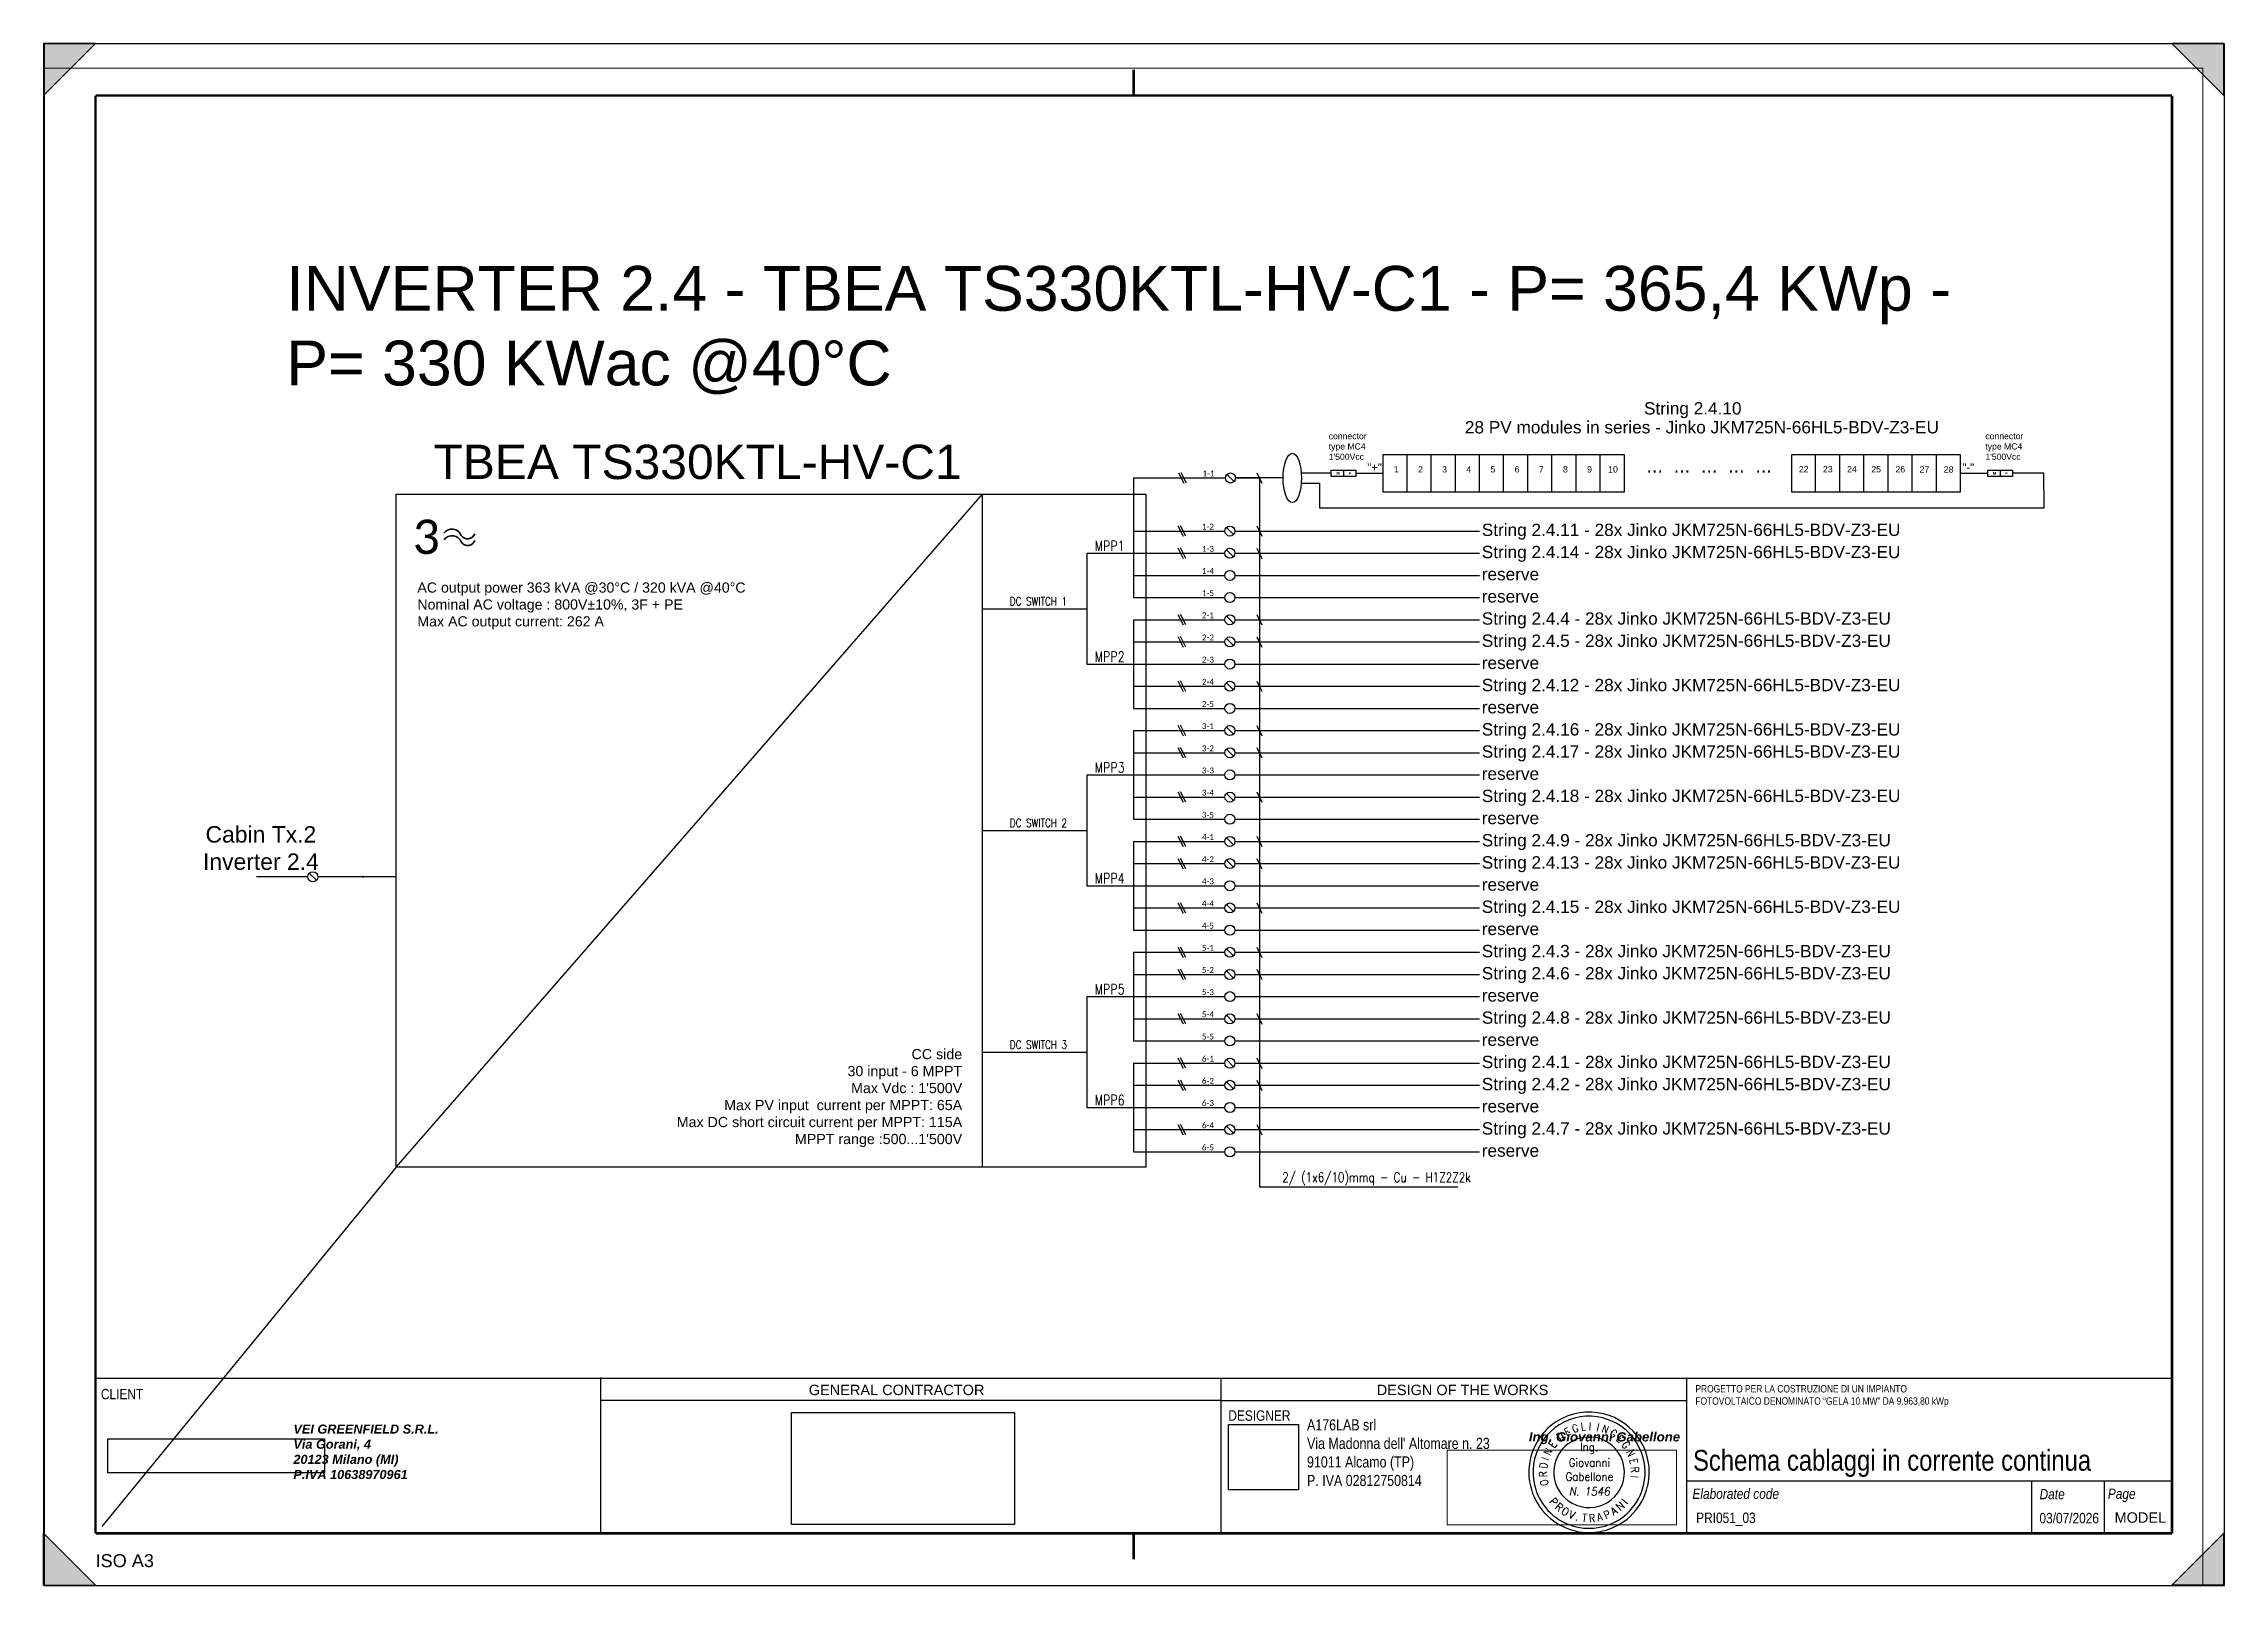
# Paper-space layout '2.4' of a CAD drawing. Header units: millimetres. Extents: x 2 to 422, y 2 to 299.
# The model-space entities are those that its viewports show. They can reach past a viewport. Long polylines and large blocks are cut down to what shows.
import ezdxf
from ezdxf.enums import TextEntityAlignment as Align

# ---------------------------------------------------------------- set-up
doc = ezdxf.new("R2010")
doc.units = ezdxf.units.MM
doc.header["$XCLIPFRAME"] = 2
doc.linetypes.add('CONTINUA', pattern=[0])
doc.linetypes.add('TRATTEGGIATA', pattern=[19.049999999999997, 12.7, -6.349999999999998])
for name, color, linetype in [('-Testi', 1, 'Continuous'), ('firme', 7, 'Continuous'), ('ISO Formato', 7, 'Continuous'), ('ISO FORMATO A3 SENZA TESTATA', 7, 'Continuous'), ('ISO LINEA DI TAGLIO', 253, 'Continuous'), ('ISO Testo', 7, 'Continuous'), ('testata', 7, 'CONTINUA'), ('TIMBRO', 153, 'Continuous'), ('TRATTEGGIATA', 40, 'TRATTEGGIATA')]:
    doc.layers.add(name, color=color, linetype=linetype)
doc.layers.add('Livello 1', color=7, linetype='Continuous', lineweight=0)
doc.styles.add('ARIAL', font='arial.ttf')
doc.styles.add('Formato ISO', font='arial.ttf')
doc.styles.add('Legend', font='calibri.ttf')
doc.styles.add('ROMANS', font='romans.shx', dxfattribs={"width": 0.8, "height": 0.2})
doc.styles.add('ROMANT', font='romant.shx', dxfattribs={"height": 0.2})
doc.styles.add('SIMPLEX', font='SIMPLEX', dxfattribs={"width": 0.8})
doc.styles.get("Standard").update_dxf_attribs({"font": 'arial.ttf'})
doc.styles.add('VALE', font='swissc.ttf')
picture_1 = doc.add_image_def('image1.jpg', size_in_pixel=(539, 175))
picture_2 = doc.add_image_def('image2.png', size_in_pixel=(565, 89))
picture_3 = doc.add_image_def('image3.png', size_in_pixel=(500, 251))
picture_4 = doc.add_image_def('image4.jpg', size_in_pixel=(1111, 1036))

# ---------------------------------------------------------------- blocks, each defined once
blk = doc.blocks.new('A$C63187F01')
at = {"layer": 'TIMBRO'}
for radius, start, end in [(1.15999999999999, 9.105136027296592, 189.1051360272949), (1.07999999999999, 9.105136027296592, 189.1051360272949), (0.679999999999991, 9.105136027296592, 189.1051360272949), (1.15999999999999, 189.1051360272949, 9.105136027296592), (1.07999999999999, 189.1051360272949, 9.105136027296592), (0.679999999999991, 189.1051360272949, 9.105136027296592)]:
    blk.add_arc((0, 0), radius, start, end, dxfattribs=at)
at = {"layer": 'TIMBRO', "style": 'ROMANT', "width": 0.85}
for s, rotation, p in [('E', 28.17592029116496, (-0.3824660734296117, 0.7140165983191907)), ('G', 17.52598430968996, (-0.2439220152376436, 0.772400188038816)), ('L', 7.090058753132115, (-0.0999777312645449, 0.803806228671547)), ('I', 358.7961288682809, (0.0170180748996245, 0.8098212056538756)), ('I', 348.6434814339645, (0.1594998227646158, 0.7941409236011197)), ('N', 339.280516534409, (0.2865722665468979, 0.7576122596989592)), ('N', 63.48437489733794, (-0.7247982432181193, 0.361617901420729)), ('E', 52.40714180735711, (-0.6418162093914364, 0.4941375854581338)), ('D', 38.61204339177493, (-0.505475523407938, 0.632925347284683)), ('G', 327.7755559631449, (0.4319221628173297, 0.685232256440969)), ('E', 317.1256199816696, (0.5511185261302673, 0.5936062416754027)), ('G', 306.4756840001942, (0.6513284743503789, 0.4815300805769171)), ('N', 294.9707234289304, (0.7342841281877384, 0.341945637626182)), ('R', 92.43304528897123, (-0.8092697948665675, -0.0343860308355062)), ('D', 81.56919470707903, (-0.8012468547890723, 0.1187580636865988)), ('I', 72.84733979689435, (-0.7739731119752964, 0.238884118223126)), ('E', 283.8934903389495, (0.7863024527493963, 0.1944953798943487)), ('R', 273.2435543574741, (0.8087024140580465, 0.0458301810675153)), ('O', 103.0829812704469, (-0.7889750302312581, -0.1833532156019828)), ('I', 264.307886566424, (0.8060060775601128, -0.0803380540972825))]:
    blk.add_text(s, height=0.15, rotation=rotation, dxfattribs=at).set_placement(p, align=Align.CENTER)
at = {"layer": 'TIMBRO', "style": 'ROMANS', "width": 0.9}
for s, p in [('Ing.', (1.313009079e-07, 0.4085925105044482)), ('Giovanni', (0.0075545987859016, 0.1075051202444968)), ('Gabellone', (0.007554585066373, -0.1638305355915151))]:
    blk.add_text(s, height=0.16, dxfattribs=at).set_placement(p, align=Align.CENTER)
at = {"layer": 'TIMBRO', "style": 'ROMANS', "oblique": 10, "width": 0.9}
blk.add_text('N. 1546', height=0.16, dxfattribs=at).set_placement((0.007554585066373, -0.4484680293613508), align=Align.CENTER)
at = {"layer": 'TIMBRO', "style": 'ROMANT', "text_generation_flag": 6, "width": 0.9}
for s, rotation, p in [('P', 129.9701413897099, (-0.73572414304485, -0.6166927803541284)), ('R', 139.5111729515321, (-0.623327763049133, -0.7301112927575844)), ('O', 148.8609498648018, (-0.4964321285984569, -0.8216782470621808)), ('V', 158.2107267780695, (-0.3563462401526749, -0.8914131237137182)), ('T', 174.3802347924072, (-0.0940091668817331, -0.9553859306804637)), ('R', 183.7300117056766, (0.0624528102228794, -0.9579664119870015)), ('A', 193.4622252675087, (0.2234920665997322, -0.933622673335947)), ('P', 203.0032568293325, (0.3751521134961706, -0.8836633361973014)), ('A', 212.5442883911549, (0.5164333161652053, -0.8092568380647691)), ('N', 222.6586311643547, (0.6505237136199185, -0.705987888010924)), ('I', 230.858393287566, (0.7445646931580825, -0.605989618477409)), ('.', 165.069514478294, (-0.2473410615262708, -0.9275895640222842))]:
    blk.add_text(s, height=0.15, rotation=rotation, dxfattribs=at).set_placement(p, align=Align.CENTER)
blk = doc.blocks.new('TESTATA_ORIZ')
for points in [[(-0.0699676079475467, 29.90025059768198), (400.149622289405, 29.90025059768198)], [(97.1902921321962, 30.02336188326467), (97.1902921321962, -0.0177559400219707)], [(216.7129702017337, 29.90025059768198), (216.7129702017337, 0)], [(306.4132899808174, 29.95782913373592), (306.4132899808174, -0.0373489915230039)], [(216.7129702017337, 25.58466010262339), (97.1902921321962, 25.58466010262339)], [(216.7129702017337, 25.58466010262339), (306.4132899808174, 25.58466010262339)], [(306.4132899808174, 10.09393447839386), (399.9946335071397, 10.09393447839386)], [(372.8528758033935, 10.06120158330736), (372.8528758033935, -0.0017945035822322)], [(386.8552724335677, 10.09393447839386), (386.8552724335677, 0)]]:
    blk.add_lwpolyline(points)
blk.add_lwpolyline([(0, 29.90025059768198), (400, 29.90025059768198), (400, 0), (0, 0)], close=True)
at = {"layer": 'firme', "xscale": 10, "yscale": 10, "zscale": 10}
blk.add_blockref('A$C63187F01', (287.6416002064349, 11.75734535063213), dxfattribs=at)
at = {"char_height": 2, "attachment_point": 1, "style": 'VALE'}
for s, width, insert in [('\\pxql;CLIENT', 62.13257653758773, (0.9716305739987092, 27.82619541131167)), ('\\pxql;DESIGNER', 62.13257653758773, (218.152149374866, 23.68897433024338)), ('\\pxql;{\\fSwis721 Cn BT|b0|i1|c0|p34;Elaborated code}', 57.42921800797819, (307.5581105855974, 8.620199347302531)), ('\\pxql;{\\fSwis721 Cn BT|b0|i1|c0|p34;Date}', 57.42921800797819, (374.4343936400085, 8.559032495573973)), ('\\pxql;{\\fSwis721 Cn BT|b0|i1|c0|p34;Page}', 57.42921800797819, (387.5775412735152, 8.620199347302531))]:
    blk.add_mtext_dynamic_manual_height_columns(s, width=width, gutter_width=25, heights=[8.879778938413974], dxfattribs=dict(at, insert=insert))
at = {"attachment_point": 4, "style": 'VALE'}
for s, insert, char_height, width in [('{\\f@Arial Unicode MS|b0|i0|c0|p34;GENERAL CONTRACTOR}', (137.3333100181189, 27.61036141397017), 2, 62.13257653758773), ('{\\f@Arial Unicode MS|b0|i0|c0|p34;DESIGN OF THE WORKS}', (246.743246528662, 27.61036141397017), 2, 62.13257653758773), ('{\\H0.83333x;\\C250;\\c1710618;PROGETTO PER LA COSTRUZIONE DI UN IMPIANTO\\PFOTOVOLTAICO DENOMINATO “GELA 10 MW” DA 9.963,80 kWp}', (308.1288091407623, 26.45304518701414), 1.7, 96.45484136060873)]:
    blk.add_mtext(s, dxfattribs=dict(at, insert=insert, char_height=char_height, width=width))
at = {"insert": (388.8723227745414, 3.023095414783931), "char_height": 2, "attachment_point": 4}
blk.add_mtext('MODEL', dxfattribs=at)
at = {"style": 'VALE'}
for tag, height, p in [('TITOLO_ELABORATO', 4, (307.6799596854908, 14.06286495316817)), ('EL', 2, (308.2763400574549, 2.988306874538372)), ('DATA1', 2, (374.4038837955039, 2.927140022809808))]:
    blk.add_attdef(tag, text='', height=height, dxfattribs=at).set_placement(p, align=Align.MIDDLE_LEFT)
at = {"layer": 'Livello 1'}
for s, insert, char_height, attachment_point in [('\\pxql;{\\fArial|b1|i1|c0|p34;\\H0.58333x;\\C250;\\c1710618;VEI GREENFIELD S.R.L.\\PVia Gorani, 4\\P20123 Milano (MI)\\PP.IVA 10638970961}', (52.04005891364793, 20.95944437869185), 3, 2), ('{\\fArial|b1|i1|c0|p34;\\H11.83894x;\\W1.02632;Ing. Giovanni Gabellone}', (276.05221707422, 17.16431292448878), 0.15, 7)]:
    blk.add_mtext(s, dxfattribs=dict(at, insert=insert, char_height=char_height, attachment_point=attachment_point))
at = {"layer": 'testata', "linetype": 'CONTINUA', "lineweight": 25, "insert": (258.7298298923781, 15.52275412109771), "char_height": 3, "width": 50.83305338474382, "attachment_point": 5, "style": 'ARIAL'}
blk.add_mtext("\\pxql;{\\H0.71429x;\\W0.8;A176LAB srl\\PVia Madonna dell' Altomare n. 23\\P91011 Alcamo (TP)\\PP. IVA 02812750814}", dxfattribs=at)
image = blk.add_image(picture_3, insert=(134.0290691254413, 1.710914103838149), size_in_units=(42.92731988865225, 21.549514584103427))
image.dxf.flags = 7
image = blk.add_image(picture_2, insert=(2.286596279577508, 11.651344692531), size_in_units=(41.74781706432985, 6.5762048119032945))
image.set_boundary_path([(-0.5, -0.5), (564.5, 88.49999999999999)])
image.dxf.clipping = 0
image = blk.add_image(picture_4, insert=(218.2123042816674, 8.373210778518114), size_in_units=(13.48003219349629, 12.570039021118054))
image.dxf.flags = 7
at = {"color": 7, "lineweight": 0, "true_color": 0xffffff}
image = blk.add_image(picture_1, insert=(260.2868776868563, 1.650954984690542), size_in_units=(44.21120616239327, 14.354287715062734), dxfattribs=at)
image.set_boundary_path([(-0.5, -0.5), (538.4999999999999, 174.5)])
image.dxf.clipping = 0
blk = doc.blocks.new('*U100')
at = {"layer": 'ISO Testo'}
h = blk.add_hatch(color=256, dxfattribs=at)
h.paths.add_polyline_path([(420.0000090385009, 297.0325926260448), (410.000009038501, 297.0325926260448), (420.0000090385009, 287.0325926260448)])
h.paths.add_polyline_path([(420.0000090385009, 10.03259262604479), (410.000009038501, 0.0325926260447886), (420.0000090385009, 0.0325926260447886)])
h.paths.add_polyline_path([(9.0385010481e-06, 10.03259262604479), (9.0385010481e-06, 0.0325926260447886), (10.00000903850104, 0.0325926260447886)])
h.paths.add_polyline_path([(10.00000903850104, 297.0325926260448), (9.0385010481e-06, 297.0325926260448), (9.0385010481e-06, 287.0325926260448)])
at = {"layer": 'ISO Formato', "const_width": 0.5}
for points in [[(210.0000090385011, 287.0325926260448), (10.00000903850104, 287.0325926260448)], [(10.00000903850104, 287.0325926260448), (10.00000903850104, 10.03259262604479)], [(10.00000903850104, 10.03259262604479), (210.0000090385011, 10.03259262604479)]]:
    blk.add_lwpolyline(points, dxfattribs=at)
at = {"layer": 'ISO FORMATO A3 SENZA TESTATA', "const_width": 0.5}
for points in [[(210.0000090385011, 287.0325926260448), (410.000009038501, 287.0325926260448)], [(410.000009038501, 287.0325926260448), (410.000009038501, 10.03259262604479)], [(410.000009038501, 10.03259262604479), (210.0000090385011, 10.03259262604479)]]:
    blk.add_lwpolyline(points, dxfattribs=at)
at = {"layer": 'ISO LINEA DI TAGLIO'}
blk.add_lwpolyline([(0.0974469984366806, -1.8687860575e-06), (420.1012052352025, -1.8687860575e-06), (420.1012052352025, 297.0122579247036), (0.0974469984366806, 297.0122579247036)], close=True, dxfattribs=at)
at = {"layer": 'ISO Testo'}
for p, q in [((9.0385010481e-06, 297.0325926260448), (9.0385010481e-06, 287.0325926260448)), ((10.00000903850104, 297.0325926260448), (9.0385010481e-06, 297.0325926260448)), ((10.00000903850104, 297.0325926260448), (9.0385010481e-06, 287.0325926260448)), ((420.0000090385009, 297.0325926260448), (410.000009038501, 297.0325926260448)), ((420.0000090385009, 287.0325926260448), (410.000009038501, 297.0325926260448)), ((420.0000090385009, 287.0325926260448), (420.0000090385009, 297.0325926260448)), ((9.0385010481e-06, 0.0325926260447886), (9.0385010481e-06, 10.03259262604479)), ((9.0385010481e-06, 10.03259262604479), (10.00000903850104, 0.0325926260447886)), ((410.000009038501, 0.0325926260447886), (420.0000090385009, 10.03259262604479)), ((420.0000090385009, 0.0325926260447886), (420.0000090385009, 10.03259262604479)), ((9.0385010481e-06, 0.0325926260447886), (10.00000903850104, 0.0325926260447886)), ((420.0000090385009, 0.0325926260447886), (410.000009038501, 0.0325926260447886))]:
    blk.add_line(p, q, dxfattribs=at)
at = {"layer": 'ISO Testo', "const_width": 0.5}
for points in [[(210.0000090385011, 287.0325926260448), (210.0000090385011, 292.0325926260448)], [(210.0000090385011, 10.03259262604479), (210.0000090385011, 5.032592626044788)]]:
    blk.add_lwpolyline(points, dxfattribs=at)
at = {"layer": 'ISO Testo', "style": 'Formato ISO'}
blk.add_text('ISO A3', height=2.5, dxfattribs=at).set_placement((10.00000903850104, 3.512349110778814))
blk = doc.blocks.new('P00102')
at = {"color": 1, "linetype": 'ByBlock', "lineweight": 25}
for p, q in [((0.0185414473933605, 3.62500173526314), (-3.581458552606548, -3.574998264736676)), ((1.818541447393428, 3.62500173526314), (-1.78145855260648, -3.574998264736676)), ((3.618541447393609, 3.62500173526314), (0.0185414473934742, -3.574998264736676))]:
    blk.add_line(p, q, dxfattribs=at)
blk = doc.blocks.new('P00')
at = {"color": 1}
for points in [[(-18.69457844420282, 25.69178981461047), (6.820592160970078, -25.33855139573532)], [(19.57817746355653, -25.33855139573532), (-5.93699314161455, 25.69178981461047)]]:
    blk.add_lwpolyline(points, dxfattribs=at)

msp = doc.modelspace()

# ---------------------------------------------------------------- linework, layer by layer
for points in [[(64662.0779532783, 151608.287454484), (64662.0779532783, 151425.9170672172), (65847.84931087431, 151425.9170672172), (65847.84931087431, 151607.7611349596), (64662.0779532783, 151607.7611349596)], [(64780.65508903789, 151425.9170672172), (64780.65508903789, 151607.7611349596)], [(64899.23222479749, 151425.653907455), (64899.23222479749, 151607.4979751974)], [(65017.8093605571, 151425.3907476927), (65017.8093605571, 151607.2348154352)], [(65136.38649631671, 151425.9170672172), (65136.38649631671, 151607.7611349596)], [(65254.9636320763, 151425.653907455), (65254.9636320763, 151607.4979751974)], [(65373.54076783591, 151425.3907476927), (65373.54076783591, 151607.2348154352)], [(65492.1179035955, 151425.9170672172), (65492.1179035955, 151607.7611349596)], [(65610.6950393551, 151425.653907455), (65610.6950393551, 151607.4979751974)], [(65729.2721751147, 151425.3907476927), (65729.2721751147, 151607.2348154352)], [(66667.84931087431, 151608.287454484), (66667.84931087431, 151425.9170672172), (67497.88926119154, 151425.9170672172), (67497.88926119154, 151607.7611349596), (66667.84931087431, 151607.7611349596)], [(66786.42644663392, 151425.9170672172), (66786.42644663392, 151607.7611349596)], [(66905.00358239352, 151425.653907455), (66905.00358239352, 151607.4979751974)], [(67023.58071815313, 151425.3907476927), (67023.58071815313, 151607.2348154352)], [(67142.15785391272, 151425.9170672172), (67142.15785391272, 151607.7611349596)], [(67260.73498967232, 151425.653907455), (67260.73498967232, 151607.4979751974)], [(67260.73498967232, 151425.653907455), (67260.73498967232, 151607.4979751974)], [(67379.31212543193, 151425.3907476927), (67379.31212543193, 151607.2348154352)], [(67379.31212543193, 151425.3907476927), (67379.31212543193, 151607.2348154352)], [(67497.88926119154, 151425.9170672172), (67497.88926119154, 151607.7611349596)], [(63437.2, 151493.8734797899), (63437.2, 150906.7452359462)], [(63931.52809284357, 151476.4876597593), (63896.7564527823, 151511.2592998206)], [(63935.82677697381, 151493.8734797899), (64055.8267769738, 151493.8734797899), (64055.8267769738, 148014.427001942)], [(64043.06919167122, 151519.3886503951), (64068.58436227638, 151468.3583091847)], [(64043.06919167122, 151519.3886503951), (64068.58436227639, 151468.3583091847)], [(64468.56614566987, 151532.449076063), (64468.56614566987, 151501.7554456382)], [(64529.20168132277, 151517.1022608506), (64662.0779532783, 151517.1022608506)], [(67498.37699600487, 151517.1022608506), (67631.25326796039, 151517.1022608506)], [(67691.88880361328, 151532.449076063), (67691.88880361328, 151501.7554456382)], [(59818.31285879034, 148110.8455402219), (62696.58218751868, 151415.218536011)], [(62696.58218751868, 148110.8455402219), (62696.58218751868, 151415.218536011)], [(63928.62533452414, 151215.8771845939), (63893.85369446286, 151250.6488246551)], [(64043.06919167122, 151258.7781752297), (64068.58436227639, 151207.7478340193)], [(63209, 151124.4237483985), (63437.2, 151124.4237483985)], [(63209, 151124.4237483985), (63209, 150580.227467268)], [(63928.62533452414, 151107.0379283678), (63893.85369446286, 151141.809568429)], [(64043.06919167122, 151149.9389190036), (64068.58436227639, 151098.9085777932)], [(62696.58218751869, 150852.3256078332), (63209, 150852.3256078332)], [(63437.2, 150797.9059797202), (63437.2, 150362.5489548159)], [(63928.62533452414, 150780.5201596896), (63893.85369446286, 150815.2917997508)], [(64043.06919167122, 150823.4211503254), (64068.58436227639, 150772.390809115)], [(63928.62533452414, 150671.6809034635), (63893.85369446286, 150706.4525435247)], [(64043.06919167122, 150714.5818940993), (64068.58436227639, 150663.5515528889)], [(63209, 150580.227467268), (63437.2, 150580.227467268)], [(63928.62533452414, 150454.0023910113), (63893.85369446286, 150488.7740310725)], [(64043.06919167122, 150496.9033816471), (64068.58436227639, 150445.8730404367)], [(63437.2, 150253.7096985897), (63437.2, 149818.3526736854)], [(63928.62533452414, 150236.3238785591), (63893.85369446286, 150271.0955186203)], [(64043.06919167122, 150279.2248691949), (64068.58436227639, 150228.1945279845)], [(63928.62533452414, 150127.484622333), (63893.85369446286, 150162.2562623943)], [(64043.06919167122, 150170.3856129689), (64068.58436227639, 150119.3552717585)], [(63209, 150036.0311861376), (63437.2, 150036.0311861376)], [(63209, 150036.0311861376), (63209, 149491.8349050071)], [(63928.62533452414, 149909.8061098809), (63893.85369446286, 149944.5777499421)], [(64043.06919167122, 149952.7071005167), (64068.58436227639, 149901.6767593063)], [(62696.58218751869, 149763.9330455724), (63209, 149763.9330455724)], [(63437.2, 149709.5134174593), (63437.2, 149274.156392555)], [(63928.62533452414, 149692.1275974287), (63893.85369446286, 149726.8992374899)], [(64043.06919167122, 149735.0285880645), (64068.58436227639, 149683.9982468541)], [(63928.62533452414, 149583.2883412026), (63893.85369446286, 149618.0599812638)], [(64043.06919167122, 149626.1893318384), (64068.58436227639, 149575.158990628)], [(59426.44726401697, 149518.677066225), (59391.67562395568, 149553.4487062863)], [(59818.31285879034, 149536.0628862556), (59433.64870646665, 149536.0628862556)], [(63209, 149491.8349050071), (63437.2, 149491.8349050071)], [(63928.62533452414, 149365.6098287505), (63893.85369446286, 149400.3814688117)], [(64043.06919167122, 149408.5108193863), (64068.58436227639, 149357.4804781759)], [(63437.2, 149165.3171363289), (63437.2, 148729.9601114245)], [(63928.62533452414, 149147.9313162983), (63893.85369446286, 149182.7029563595)], [(64043.06919167122, 149190.8323069341), (64068.58436227639, 149139.8019657237)], [(63928.62533452414, 149039.0920600722), (63893.85369446286, 149073.8637001334)], [(64043.06919167122, 149081.993050708), (64068.58436227639, 149030.9627094976)], [(63209, 148947.6386238767), (63437.2, 148947.6386238767)], [(63209, 148947.6386238767), (63209, 148403.4423427463)], [(63928.62533452414, 148821.4135476201), (63893.85369446286, 148856.1851876812)], [(64043.06919167122, 148864.3145382559), (64068.58436227639, 148813.2841970454)], [(62696.58218751869, 148675.5404833115), (63209, 148675.5404833115)], [(63437.2, 148621.1208551985), (63437.2, 148185.7638302941)], [(63928.62533452414, 148603.7350351679), (63893.85369446286, 148638.5066752291)], [(64043.06919167122, 148646.6360258037), (64068.58436227639, 148595.6056845933)], [(63928.62533452414, 148494.8957789418), (63893.85369446286, 148529.667419003)], [(64043.06919167122, 148537.7967695776), (64068.58436227639, 148486.7664283672)], [(63209, 148403.4423427463), (63437.2, 148403.4423427463)], [(63928.62533452414, 148277.2172664896), (63893.85369446286, 148311.9889065508)], [(64043.06919167122, 148320.1182571255), (64068.58436227639, 148269.087915915)], [(64055.8267769738, 148014.427001942), (65030.8267769738, 148014.427001942)]]:
    msp.add_lwpolyline(points)
at = {"color": 40, "linetype": 'Continuous'}
for points in [[(63437.2, 151493.8734797899), (63889.55227281293, 151493.8734797899)], [(63437.2, 151233.2630046245), (63886.64951449349, 151233.2630046245)], [(63935.82951449349, 151233.2630046245), (65136.31201643589, 151233.2630046245)], [(63437.2, 151124.4237483985), (63886.64951449349, 151124.4237483985)], [(63935.82951449349, 151124.4237483985), (65136.31201643589, 151124.4237483985)], [(63437.2, 150797.9059797202), (63886.64951449349, 150797.9059797202)], [(63935.82951449349, 150797.9059797202), (65136.31201643589, 150797.9059797202)], [(63437.2, 150689.0667234941), (63886.64951449349, 150689.0667234941)], [(63935.82951449349, 150689.0667234941), (65136.31201643589, 150689.0667234941)], [(63437.2, 150471.3882110419), (63886.64951449349, 150471.3882110419)], [(63935.82951449349, 150471.3882110419), (65136.31201643589, 150471.3882110419)], [(63437.2, 150253.7096985897), (63886.64951449349, 150253.7096985897)], [(63935.82951449349, 150253.7096985897), (65136.31201643589, 150253.7096985897)], [(63437.2, 150144.8704423636), (63886.64951449349, 150144.8704423636)], [(63935.82951449349, 150144.8704423636), (65136.31201643589, 150144.8704423636)], [(63437.2, 149927.1919299115), (63886.64951449349, 149927.1919299115)], [(63935.82951449349, 149927.1919299115), (65136.31201643589, 149927.1919299115)], [(63437.2, 149709.5134174593), (63886.64951449349, 149709.5134174593)], [(63935.82951449349, 149709.5134174593), (65136.31201643589, 149709.5134174593)], [(63437.2, 149600.6741612332), (63886.64951449349, 149600.6741612332)], [(63935.82951449349, 149600.6741612332), (65136.31201643589, 149600.6741612332)], [(63437.2, 149382.9956487811), (63886.64951449349, 149382.9956487811)], [(63935.82951449349, 149382.9956487811), (65136.31201643589, 149382.9956487811)], [(63437.2, 149165.3171363289), (63886.64951449349, 149165.3171363289)], [(63935.82951449349, 149165.3171363289), (65136.31201643589, 149165.3171363289)], [(63437.2, 149056.4778801028), (63886.64951449349, 149056.4778801028)], [(63935.82951449349, 149056.4778801028), (65136.31201643589, 149056.4778801028)]]:
    msp.add_lwpolyline(points, dxfattribs=at)
at = {"color": 40}
for points in [[(64172.46758333334, 151493.8734797899), (63938.73227281293, 151493.8734797899)], [(64262.24790516483, 151518.8734797899), (64407.15267145493, 151518.8734797899)], [(64262.24790516483, 151468.8734797899), (64350.67750244537, 151468.8734797899), (64350.67750244537, 151346.793641546), (67907.6488028524, 151346.793641546), (67907.48743662462, 151517.1022608506), (67752.52433926618, 151517.1022608506)]]:
    msp.add_lwpolyline(points, dxfattribs=at)
for points in [[(64407.93061001699, 151532.449076063), (64529.20168132277, 151532.449076063), (64529.20168132277, 151501.7554456382), (64407.93061001699, 151501.7554456382)], [(67631.25326796039, 151532.449076063), (67752.52433926618, 151532.449076063), (67752.52433926618, 151501.7554456382), (67631.25326796039, 151501.7554456382)], [(59818.31285879034, 151415.218536011), (63498.36127245453, 151415.218536011), (63498.36127245453, 148110.8455402219), (59818.31285879034, 148110.8455402219)]]:
    msp.add_lwpolyline(points, close=True)
at = {"color": 8, "linetype": 'Continuous'}
for points in [[(63437.2, 151015.5844921723), (63886.64951449349, 151015.5844921723)], [(63935.82951449349, 151015.5844921723), (65136.31201643589, 151015.5844921723)], [(63437.2, 150906.7452359462), (63886.64951449349, 150906.7452359462)], [(63935.82951449349, 150906.7452359462), (65136.31201643589, 150906.7452359462)], [(63437.2, 150580.227467268), (63886.64951449349, 150580.227467268)], [(63935.82951449349, 150580.227467268), (65136.31201643589, 150580.227467268)], [(63437.2, 150362.5489548159), (63886.64951449349, 150362.5489548159)], [(63935.82951449349, 150362.5489548159), (65136.31201643589, 150362.5489548159)], [(63437.2, 150036.0311861376), (63886.64951449349, 150036.0311861376)], [(63935.82951449349, 150036.0311861376), (65136.31201643589, 150036.0311861376)], [(63437.2, 149818.3526736854), (63886.64951449349, 149818.3526736854)], [(63935.82951449349, 149818.3526736854), (65136.31201643589, 149818.3526736854)], [(63437.2, 149491.8349050071), (63886.64951449349, 149491.8349050071)], [(63935.82951449349, 149491.8349050071), (65136.31201643589, 149491.8349050071)], [(63437.2, 149274.156392555), (63886.64951449349, 149274.156392555)], [(63935.82951449349, 149274.156392555), (65136.31201643589, 149274.156392555)], [(63437.2, 148947.6386238767), (63886.64951449349, 148947.6386238767)], [(63935.82951449349, 148947.6386238767), (65136.31201643589, 148947.6386238767)], [(63437.2, 148729.9601114245), (63886.64951449349, 148729.9601114245)], [(63935.82951449349, 148729.9601114245), (65136.31201643589, 148729.9601114245)], [(63437.2, 148403.4423427463), (63886.64951449349, 148403.4423427463)], [(63935.82951449349, 148403.4423427463), (65136.31201643589, 148403.4423427463)], [(63437.2, 148185.7638302941), (63886.64951449349, 148185.7638302941)], [(63935.82951449349, 148185.7638302941), (65136.31201643589, 148185.7638302941)]]:
    msp.add_lwpolyline(points, dxfattribs=at)
at = {"color": 4}
msp.add_lwpolyline([(59384.47418150603, 149536.0628862556), (59132.32062109007, 149536.0628862556)], dxfattribs=at)
at = {"color": 7}
for centre in [(63914.14227281293, 151493.8734797899), (63911.23951449349, 151233.2630046245), (63911.23951449349, 151124.4237483985), (63911.23951449349, 150797.9059797202), (63911.23951449349, 150689.0667234941), (63911.23951449349, 150471.3882110419), (63911.23951449349, 150253.7096985897), (63911.23951449349, 150144.8704423636), (63911.23951449349, 149927.1919299115), (63911.23951449349, 149709.5134174593), (63911.23951449349, 149600.6741612332), (63911.23951449349, 149382.9956487811), (63911.23951449349, 149165.3171363289), (63911.23951449349, 149056.4778801028), (63911.23951449349, 148838.7993676506), (63911.23951449349, 148621.1208551985), (63911.23951449349, 148512.2815989724), (63911.23951449349, 148294.6030865202)]:
    msp.add_circle(centre, 24.59, dxfattribs=at)
at = {"color": 8}
for centre in [(63911.23951449349, 151015.5844921723), (63911.23951449349, 150906.7452359462), (63911.23951449349, 150580.227467268), (63911.23951449349, 150362.5489548159), (63911.23951449349, 150036.0311861376), (63911.23951449349, 149818.3526736854), (63911.23951449349, 149491.8349050071), (63911.23951449349, 149274.156392555), (63911.23951449349, 148947.6386238767), (63911.23951449349, 148729.9601114245), (63911.23951449349, 148403.4423427463), (63911.23951449349, 148185.7638302941)]:
    msp.add_circle(centre, 24.59, dxfattribs=at)
msp.add_circle((59409.06144398633, 149536.0628862556), 24.58726248030871)
at = {"lineweight": 35}
for centre, radius, start, end in [((60091.89632148021, 151192.7123058284), 50.10158679896896, 22.57714482321823, 141.9873610374973), ((60092.68250298692, 151159.8204133665), 50.10158679897022, 22.57714482321823, 141.9873610374973), ((60169.10980907316, 151231.2854924432), 36.4958631825816, 211.9962466631755, 342.6174202888712), ((60169.89599057986, 151198.3935999812), 36.49586318257663, 211.9962466631755, 342.6174202888712)]:
    msp.add_arc(centre, radius, start, end, dxfattribs=at)
msp.add_ellipse((64217.35774424907, 151493.8734797899), major_axis=(0, -121.0803726117519), ratio=0.370746801875944)
at = {"layer": 'Defpoints', "color": 1}
msp.add_line((59818.31285879034, 148110.8455402219), (58372.84794279355, 146346.9891258013), dxfattribs=at)
msp.add_lwpolyline([(57822.08973945247, 153798.1702735313), (69883.55510214753, 153798.1702735313), (69883.55510214753, 146010.7553102739), (57822.08973945247, 146010.7553102739)], close=True, dxfattribs=at)
at = {"layer": 'TRATTEGGIATA', "color": 40, "linetype": 'Continuous', "ltscale": 0.5}
for points in [[(63437.2, 148838.7993676506), (63886.64951449349, 148838.7993676506)], [(63935.82951449349, 148838.7993676506), (65136.31201643589, 148838.7993676506)], [(63437.2, 148621.1208551985), (63886.64951449349, 148621.1208551985)], [(63935.82951449349, 148621.1208551985), (65136.31201643589, 148621.1208551985)], [(63437.2, 148512.2815989724), (63886.64951449349, 148512.2815989724)], [(63935.82951449349, 148512.2815989724), (65136.31201643589, 148512.2815989724)], [(63437.2, 148294.6030865202), (63886.64951449349, 148294.6030865202)], [(63935.82951449349, 148294.6030865202), (65136.31201643589, 148294.6030865202)]]:
    msp.add_lwpolyline(points, dxfattribs=at)

# ---------------------------------------------------------------- block references
for name, p in [('P00', (63677.82184103978, 151494.0506807734)), ('P00', (63674.91908272035, 151233.440205608)), ('P00', (63674.91908272035, 151124.6009493819)), ('P00', (63674.91908272035, 150798.0831807037)), ('P00', (63674.91908272035, 150689.2439244776)), ('P00', (63674.91908272035, 150471.5654120255)), ('P00', (63674.91908272035, 150253.8868995732)), ('P00', (63674.91908272035, 150145.0476433472)), ('P00', (63674.91908272035, 149927.369130895)), ('P00', (63674.91908272035, 149709.6906184428)), ('P00', (63674.91908272035, 149600.8513622167)), ('P00102', (59653.85333343955, 149535.8856852721)), ('P00', (63674.91908272035, 149383.1728497646)), ('P00', (63674.91908272035, 149165.4943373124)), ('P00', (63674.91908272035, 149056.6550810863)), ('P00', (63674.91908272035, 148838.9765686341)), ('P00', (63674.91908272035, 148621.298056182)), ('P00', (63674.91908272035, 148512.4587999559)), ('P00', (63674.91908272035, 148294.7802875037))]:
    msp.add_blockref(name, p)

# ---------------------------------------------------------------- texts
at = {"layer": '-Testi', "color": 7, "attachment_point": 5, "style": 'SIMPLEX'}
for s, insert, char_height, width in [('MPP1', (63320.89967799139, 151160.7136184267), 50, 54.43236395770274), ('DC SWITCH 1', (62971.07029740422, 150888.6154778615), 40, 391.7310769769952), ('MPP2', (63320.89967799139, 150616.5173372963), 50, 54.43236395770274), ('MPP3', (63320.89967799139, 150072.3210561659), 50, 54.43236395770274), ('DC SWITCH 2', (62971.07029740422, 149800.2229156006), 40, 391.7310769769952), ('MPP4', (63320.89967799139, 149528.1247750354), 50, 54.43236395770274), ('MPP5', (63320.89967799139, 148983.928493905), 50, 54.43236395770274), ('DC SWITCH 3', (62971.07029740422, 148711.8303533398), 40, 391.7310769769952), ('MPP6', (63320.89967799139, 148439.7322127746), 50, 54.43236395770274), ('2/ (1x6/10)mmq - Cu - H1Z2Z2k', (64630.95899619821, 148053.0471959505), 46.62125793982331, 1811.153034310845)]:
    msp.add_mtext(s, dxfattribs=dict(at, insert=insert, char_height=char_height, width=width))
for s, insert, char_height, width, attachment_point in [('INVERTER 2.4 - TBEA TS330KTL-HV-C1 - P= 365,4 KWp - P= 330 KWac @40°C', (59279.13151387793, 152535.1530570566), 220, 8459.92081239587, 1), ("connector type MC4\\P1'500Vcc", (64396.28810781369, 151714.6229730185), 30.34407766993254, 266.3468481861055, 1), ('28 PV modules in series - Jinko JKM725N-6{\\C7;6HL5-B}DV-Z3-EU', (65064.61159986477, 151773.3184071607), 60.44320266841616, 2681.977403692902, 1), ("connector type MC4\\P1'500Vcc", (67619.61076575708, 151714.6229730185), 30.34407766993254, 266.3468481861055, 1), ('TBEA TS330KTL-HV-C1', (60001.64532830426, 151657.4297163469), 168.7039978620646, 3487.591366341201, 1), ('\\pxql;{\\fArial|b1|i0|c0|p34;M}', (64433.38887291608, 151524.0951623431), 13.78454144922869, 16.70258049221593, 1), ('\\pxql;{\\fArial|b1|i0|c0|p34;F}', (64494.02440856898, 151524.0951623431), 13.78454144922869, 16.70258049221593, 1), ("''+''", (64585.39262257919, 151565.0509238846), 38.08496559255708, 72.40086885169148, 1), ('1 ', (64715.93086492771, 151551.864103422), 30.84489911294951, 30.84489911294951, 1), ('2 ', (64834.50800068731, 151551.864103422), 30.84489911294951, 30.84489911294951, 1), ('3 ', (64953.08513644691, 151551.864103422), 30.84489911294951, 30.84489911294951, 1), ('4 ', (65071.66227220651, 151551.3377838975), 30.84489911294951, 30.84489911294951, 1), ('5 ', (65190.23940796612, 151551.864103422), 30.84489911294951, 30.84489911294951, 1), ('6 ', (65308.81654372572, 151551.864103422), 30.84489911294951, 30.84489911294951, 1), ('7 ', (65427.39367948533, 151551.3377838975), 30.84489911294951, 30.84489911294951, 1), ('8 ', (65545.97081524492, 151551.864103422), 30.84489911294951, 30.84489911294951, 1), ('9 ', (65664.54795100453, 151551.6009436597), 30.84489911294951, 30.84489911294951, 1), ('10 ', (65767.9448937363, 151551.3377838975), 30.84489911294951, 30.84489911294951, 1), ('...  ...  ...  ...  ... ', (65956.23029371595, 151588.9027629267), 68.89403447450137, 747.0275359160767, 1), ('22 ', (66703.89688650487, 151552.1272631841), 30.84489911294951, 30.84489911294951, 1), ('23 ', (66822.47402226446, 151552.3904229464), 30.84489911294951, 30.84489911294951, 1), ('24 ', (66941.05115802407, 151552.3904229464), 30.84489911294951, 30.84489911294951, 1), ('25 ', (67059.62829378368, 151552.1272631841), 30.84489911294951, 30.84489911294951, 1), ('26 ', (67178.20542954328, 151551.8641034219), 30.84489911294951, 30.84489911294951, 1), ('27', (67296.78256530287, 151551.6009436597), 30.84489911294951, 30.84489911294951, 1), ('28 ', (67415.35970106248, 151551.3377838974), 30.84489911294951, 30.84489911294951, 1), ("''-''", (67506.685647004, 151565.0509238846), 38.08496559255708, 72.40086885169148, 1), ('\\pxql;{\\fArial|b1|i0|c0|p34;M}', (67656.7115308595, 151524.0951623431), 13.78454144922869, 16.70258049221593, 1), ('\\pxql;{\\fArial|b1|i0|c0|p34;F}', (67717.34706651239, 151524.0951623431), 13.78454144922869, 16.70258049221593, 1), ('AC output power 363 kVA @30°C / 320 kVA @40°C\\PNominal AC voltage : 800V±10%, 3F + PE \\PMax AC output current: 262 A', (59922.38252153707, 150980.9008978308), 49.77164695424683, 2205.221836437966, 1), ('\\pxqc;Cabin Tx.2\\PInverter 2.4', (58698.8038422391, 149784.6398248461), 80.47639183567892, 910.8416278132873, 1), ("CC side\\P30 input - 6 MPPT \\PMax Vdc : 1'500V\\PMax PV input  current per MPPT: 65A\\PMax DC short circuit current per MPPT: 115A \\PMPPT range :500...1'500V ", (62596.86116608688, 148690.4498051026), 50, 1795.435926720968, 3)]:
    msp.add_mtext(s, dxfattribs=dict(insert=insert, char_height=char_height, width=width, attachment_point=attachment_point))
at = {"color": 7, "char_height": 60.44, "width": 4500, "attachment_point": 1}
for s, insert in [('String 2.4.10', (65943.996227155, 151866.1161693193)), ('String 2.4.11 - 28x Jinko JKM725N-66HL5-BDV-Z3-EU', (65147.59338740144, 151269.5528746528)), ('String 2.4.14 - 28x Jinko JKM725N-66HL5-BDV-Z3-EU', (65147.59338740144, 151160.7136184267)), ('String 2.4.4 - 28x Jinko JKM725N-66HL5-BDV-Z3-EU', (65147.59338740144, 150834.1958497485)), ('String 2.4.5 - 28x Jinko JKM725N-66HL5-BDV-Z3-EU', (65147.59338740144, 150725.3565935224)), ('String 2.4.12 - 28x Jinko JKM725N-66HL5-BDV-Z3-EU', (65147.59338740144, 150507.6780810702)), ('String 2.4.16 - 28x Jinko JKM725N-66HL5-BDV-Z3-EU', (65147.59338740144, 150289.999568618)), ('String 2.4.17 - 28x Jinko JKM725N-66HL5-BDV-Z3-EU', (65147.59338740144, 150181.1603123919)), ('String 2.4.18 - 28x Jinko JKM725N-66HL5-BDV-Z3-EU', (65147.59338740144, 149963.4817999398)), ('String 2.4.9 - 28x Jinko JKM725N-66HL5-BDV-Z3-EU', (65147.59338740144, 149745.8032874876)), ('String 2.4.13 - 28x Jinko JKM725N-66HL5-BDV-Z3-EU', (65147.59338740144, 149636.9640312615)), ('String 2.4.15 - 28x Jinko JKM725N-66HL5-BDV-Z3-EU', (65147.59338740144, 149419.2855188094)), ('String 2.4.3 - 28x Jinko JKM725N-66HL5-BDV-Z3-EU', (65147.59338740144, 149201.6070063572)), ('String 2.4.6 - 28x Jinko JKM725N-66HL5-BDV-Z3-EU', (65147.59338740144, 149092.7677501311)), ('String 2.4.8 - 28x Jinko JKM725N-66HL5-BDV-Z3-EU', (65147.59338740144, 148875.0892376789)), ('String 2.4.1 - 28x Jinko JKM725N-66HL5-BDV-Z3-EU', (65147.59338740144, 148657.4107252268)), ('String 2.4.2 - 28x Jinko JKM725N-66HL5-BDV-Z3-EU', (65147.59338740144, 148548.5714690007)), ('String 2.4.7 - 28x Jinko JKM725N-66HL5-BDV-Z3-EU', (65147.59338740144, 148330.8929565485))]:
    msp.add_mtext(s, dxfattribs=dict(at, insert=insert))
at = {"color": 7, "char_height": 28.90783764322853, "width": 87.83675759439129, "attachment_point": 1, "style": 'Legend'}
for s, insert in [('1-1', (63776.41651247336, 151530.1633498182)), ('1-2', (63773.51375415392, 151269.5528746528)), ('1-3', (63773.51375415392, 151160.7136184267)), ('2-1', (63773.51375415392, 150834.1958497485)), ('2-2', (63773.51375415392, 150725.3565935224)), ('2-4', (63773.51375415392, 150507.6780810702)), ('3-1', (63773.51375415392, 150289.999568618)), ('3-2', (63773.51375415392, 150181.1603123919)), ('3-4', (63773.51375415392, 149963.4817999398)), ('4-1', (63773.51375415392, 149745.8032874876)), ('4-2', (63773.51375415392, 149636.9640312615)), ('4-4', (63773.51375415392, 149419.2855188094)), ('5-1', (63773.51375415392, 149201.6070063572)), ('5-2', (63773.51375415392, 149092.7677501311)), ('5-4', (63773.51375415392, 148875.0892376789)), ('6-1', (63773.51375415392, 148657.4107252268)), ('6-2', (63773.51375415392, 148548.5714690007)), ('6-4', (63773.51375415392, 148330.8929565485))]:
    msp.add_mtext(s, dxfattribs=dict(at, insert=insert))
at = {"insert": (59899.64546475393, 151289.5710127197), "char_height": 168.7039978620646, "width": 2757.720579083849, "attachment_point": 1, "style": 'Legend'}
msp.add_mtext('3', dxfattribs=at)
at = {"color": 8, "char_height": 28.90783764322853, "width": 87.83675759439129, "attachment_point": 1, "style": 'Legend'}
for s, insert in [('1-4', (63773.51375415392, 151051.8743622006)), ('1-5', (63773.51375415392, 150943.0351059745)), ('2-3', (63773.51375415392, 150616.5173372963)), ('2-5', (63773.51375415392, 150398.8388248441)), ('3-3', (63773.51375415392, 150072.3210561659)), ('3-5', (63773.51375415392, 149854.6425437137)), ('4-3', (63773.51375415392, 149528.1247750354)), ('4-5', (63773.51375415392, 149310.4462625833)), ('5-3', (63773.51375415392, 148983.928493905)), ('5-5', (63773.51375415392, 148766.2499814528)), ('6-3', (63773.51375415392, 148439.7322127746)), ('6-5', (63773.51375415392, 148222.0537003224))]:
    msp.add_mtext(s, dxfattribs=dict(at, insert=insert))
at = {"color": 8, "char_height": 60.44, "width": 4500, "attachment_point": 1}
for insert in [(65147.59338740144, 151051.8743622006), (65147.59338740144, 150943.0351059745), (65147.59338740144, 150616.5173372963), (65147.59338740144, 150398.8388248441), (65147.59338740144, 150072.3210561659), (65147.59338740144, 149854.6425437137), (65147.59338740144, 149528.1247750354), (65147.59338740144, 149310.4462625833), (65147.59338740144, 148983.928493905), (65147.59338740144, 148766.2499814528), (65147.59338740144, 148439.7322127746), (65147.59338740144, 148222.0537003224)]:
    msp.add_mtext('reserve', dxfattribs=dict(at, insert=insert))

psp = doc.layouts.new('2.4')

# ---------------------------------------------------------------- block references
psp.add_blockref('*U100', (1.77100893766601, 1.913594840238829))
psp.add_blockref('TESTATA_ORIZ', (11.8409855841146, 11.94618746628361)).add_auto_attribs({'EL': 'PRI051_03', 'TITOLO_ELABORATO': 'Schema cablaggi in corrente continua', 'DATA1': '03/07/2026'})

# ---------------------------------------------------------------- viewports
at = {"layer": 'Defpoints', "color": 1, "view_target_point": (36430.92668957022, 16095.90744423696)}
psp.add_viewport(center=(209.729821542044, 148.0781262974379), size=(415.9176071317538, 292.3290666519704), view_center_point=(26956.13610928116, 133685.9750859277), view_height=7449.402804916893, dxfattribs=at)

doc.saveas('drawing.dxf')
